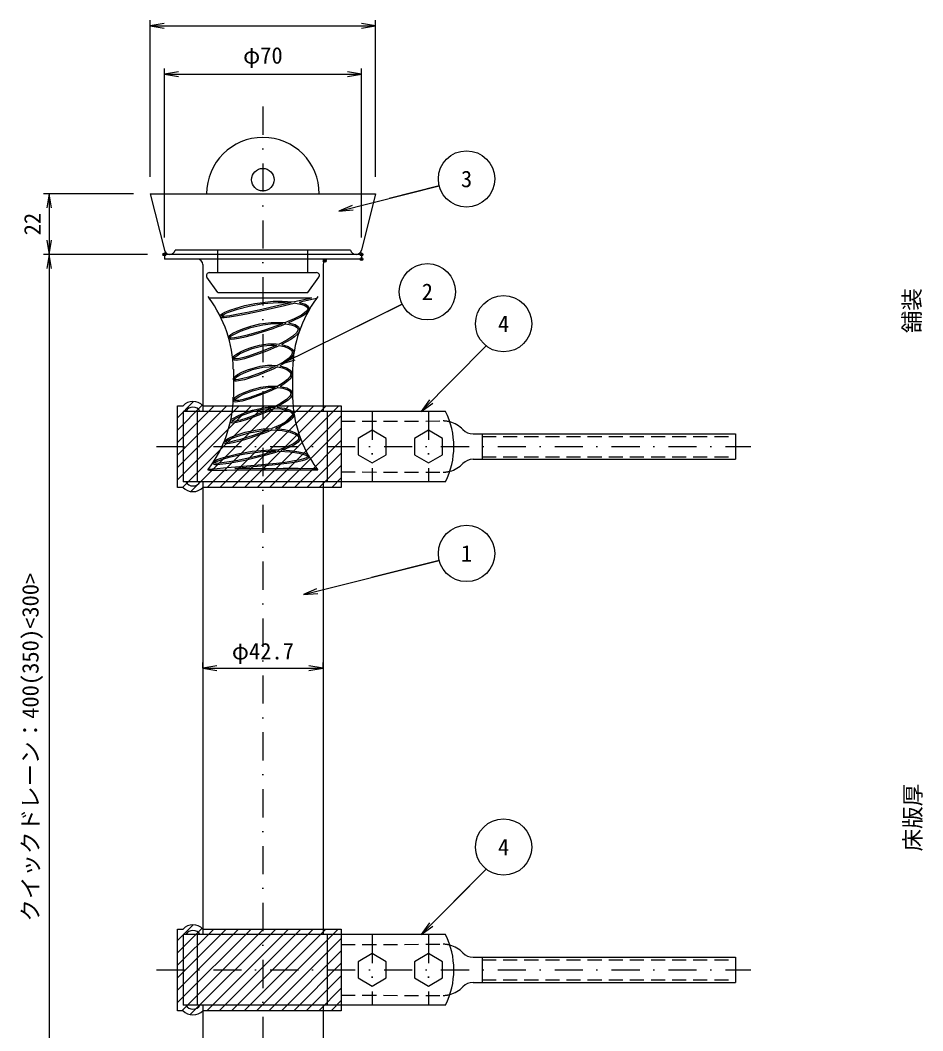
# Model space of a CAD drawing. Units: millimetres on the paper, with parts at other scales. Extents: x 0 to 1483, y 0 to 679.
# Drawn here: x 497.5 to 657.7, y 332 to 511.4 of the extents above; entities that cross this region are included whole.
import ezdxf
from ezdxf.enums import TextEntityAlignment as Align

# ---------------------------------------------------------------- set-up
doc = ezdxf.new("R2010")
doc.units = ezdxf.units.MM
doc.header["$PDMODE"] = 32
doc.header["$PDSIZE"] = 0.5
doc.linetypes.add('USER1', pattern=[3.75, 2.5, -1.25])
doc.linetypes.add('USER2', pattern=[10.01, 5, -2.5, 0.01, -2.5])
for name, color, linetype, lineweight in [('D-BMK', 2, 'USER2', 25), ('D-BYP', 7, 'Continuous', 25), ('D-BYP-Strn', 7, 'USER1', 25), ('D-STR', 1, 'Continuous', 25)]:
    doc.layers.add(name, color=color, linetype=linetype, lineweight=lineweight)
doc.styles.add('ＭＳ ゴシック', font='')
doc.styles.get('ＭＳ ゴシック').set_extended_font_data('MS Gothic')

# ---------------------------------------------------------------- blocks, each defined once
blk = doc.blocks.new('open_arrow')
at = {"color": 0, "linetype": 'Continuous', "lineweight": -2}
blk.add_lwpolyline([(7.5, 1.25), (0, 0), (7.5, -1.25)], dxfattribs=at)

msp = doc.modelspace()

# ---------------------------------------------------------------- linework, layer by layer
at = {"layer": 'D-BMK'}
for p, q in [((540.54, 496.088), (540.54, 171.358)), ((559.94, 441.972), (559.94, 429.472)), ((559.94, 441.91), (559.94, 430.494)), ((569.94, 441.972), (569.94, 429.968)), ((569.94, 441.91), (569.94, 429.472)), ((521.641, 435.722), (627.186, 435.722)), ((559.94, 349.064), (559.94, 336.564)), ((559.94, 349.003), (559.94, 337.587)), ((569.94, 349.064), (569.94, 337.061)), ((569.94, 349.003), (569.94, 336.564)), ((521.641, 342.814), (627.186, 342.814))]:
    msp.add_line(p, q, dxfattribs=at)
at = {"layer": 'D-BYP'}
for p, q in [((520.54, 483.605), (520.54, 511.422)), ((560.54, 483.605), (560.54, 511.422)), ((520.54, 510.422), (560.54, 510.422)), ((523.04, 472.847), (523.04, 502.85)), ((558.04, 472.847), (558.04, 502.85)), ((523.04, 501.85), (558.04, 501.85)), ((517.54, 480.605), (501.606, 480.605)), ((502.606, 480.605), (502.606, 469.847)), ((520.54, 480.605), (523.04, 470.605)), ((520.54, 480.605), (560.54, 480.605)), ((560.54, 480.605), (558.04, 470.605)), ((556.1, 470.605), (524.98, 470.605)), ((532.54, 466.605), (532.54, 470.605)), ((548.54, 466.605), (548.54, 470.605)), ((520.04, 469.847), (501.606, 469.847)), ((520.04, 469.847), (501.606, 469.847)), ((502.606, 469.847), (502.606, 294.847)), ((531.011, 466.605), (532.54, 466.605)), ((532.54, 466.605), (548.54, 466.605)), ((548.54, 466.605), (550.068, 466.605)), ((532.54, 463.105), (530.605, 465.814)), ((548.54, 463.105), (550.475, 465.814)), ((532.54, 463.105), (548.54, 463.105)), ((579.44, 437.972), (579.44, 433.472)), ((529.865, 396.392), (529.865, 397.392)), ((551.215, 396.392), (551.215, 397.392)), ((529.865, 396.392), (551.215, 396.392)), ((579.44, 345.064), (579.44, 340.564))]:
    msp.add_line(p, q, dxfattribs=at)
at = {"layer": 'D-BYP', "color": 6}
for p, q in [((530.79, 462.347), (530.977, 462.097)), ((549.208, 462.097), (530.977, 462.097)), ((549.208, 462.097), (546.174, 461.398)), ((550.29, 462.347), (550.058, 462.037)), ((542.881, 453.947), (543.4, 453.914)), ((542.972, 453.439), (543.429, 453.643)), ((550.102, 431.848), (550.29, 431.597))]:
    msp.add_line(p, q, dxfattribs=at)
at = {"layer": 'D-BYP', "color": 5}
for p, q in [((535.29, 449.472), (535.29, 444.472)), ((545.79, 449.472), (545.79, 444.472))]:
    msp.add_line(p, q, dxfattribs=at)
at = {"layer": 'D-BYP', "color": 4}
for p, q in [((525.365, 440.852), (528.232, 443.719)), ((525.365, 438.642), (529.78, 443.057)), ((525.365, 436.432), (531.905, 442.972)), ((525.365, 434.223), (534.114, 442.972)), ((525.365, 432.013), (536.324, 442.972)), ((526.098, 430.537), (538.534, 442.972)), ((528.308, 430.537), (540.743, 442.972)), ((530.518, 430.537), (542.953, 442.972)), ((532.728, 430.537), (545.163, 442.972)), ((534.937, 430.537), (547.372, 442.972)), ((537.147, 430.537), (549.582, 442.972)), ((539.357, 430.537), (551.792, 442.972)), ((541.566, 430.537), (554.002, 442.972)), ((543.776, 430.537), (554.44, 441.2)), ((545.986, 430.537), (554.44, 438.991)), ((548.195, 430.537), (554.44, 436.781)), ((550.405, 430.537), (554.44, 434.571)), ((552.615, 430.537), (554.44, 432.362)), ((525.365, 429.803), (526.098, 430.537)), ((526.243, 428.472), (528.308, 430.537)), ((527.733, 427.752), (530.518, 430.537)), ((530.663, 428.472), (532.727, 430.537)), ((532.872, 428.472), (534.937, 430.537)), ((535.082, 428.472), (537.147, 430.537)), ((537.292, 428.472), (539.357, 430.537)), ((539.502, 428.472), (541.566, 430.537)), ((541.711, 428.472), (543.776, 430.537)), ((543.921, 428.472), (545.986, 430.537)), ((546.131, 428.472), (548.195, 430.537)), ((548.34, 428.472), (550.405, 430.537)), ((550.55, 428.472), (552.615, 430.537)), ((552.76, 428.472), (554.44, 430.152)), ((554.44, 428.472), (529.865, 428.472)), ((525.365, 348.044), (528.135, 350.814)), ((525.365, 345.834), (529.728, 350.197)), ((525.365, 343.624), (531.805, 350.064)), ((525.365, 341.415), (534.015, 350.064)), ((525.365, 339.205), (536.224, 350.064)), ((525.365, 336.995), (538.434, 350.064)), ((526.144, 335.564), (540.644, 350.064)), ((527.649, 334.86), (542.853, 350.064)), ((530.563, 335.564), (545.063, 350.064)), ((532.773, 335.564), (547.273, 350.064)), ((534.983, 335.564), (549.483, 350.064)), ((537.192, 335.564), (551.692, 350.064)), ((539.402, 335.564), (553.902, 350.064)), ((541.612, 335.564), (554.44, 348.393)), ((543.821, 335.564), (554.44, 346.183)), ((546.031, 335.564), (554.44, 343.973)), ((548.241, 335.564), (554.44, 341.764)), ((550.45, 335.564), (554.44, 339.554)), ((552.66, 335.564), (554.44, 337.344)), ((554.44, 335.564), (529.865, 335.564))]:
    msp.add_line(p, q, dxfattribs=at)
at = {"layer": 'D-BYP'}
for points in [[(554.038, 477.519), (571.841, 482.017), (562.94, 479.768)], [(543.868, 450.41), (565.254, 460.987), (554.561, 455.698)], [(568.661, 441.972), (580.179, 453.605), (574.42, 447.788)], [(547.754, 409.436), (571.841, 415.52), (559.798, 412.478)], [(568.661, 349.064), (580.179, 360.697), (574.42, 354.881)]]:
    msp.add_lwpolyline(points, dxfattribs=at)
at = {"layer": 'D-BYP', "color": 6}
for points in [[(546.299, 461.171), (545.058, 460.887), (544.118, 460.672), (542.754, 460.363), (540.18, 459.792), (537.895, 459.305), (536.053, 458.939), (534.617, 458.69), (533.638, 458.579), (533.273, 458.592), (533.129, 458.64), (533.001, 458.761), (532.971, 458.973), (533.038, 459.109), (533.118, 459.193), (533.392, 459.373), (533.809, 459.579), (534.671, 459.931), (535.804, 460.318), (537.352, 460.752), (539.124, 461.133), (542.384, 461.512), (543.941, 461.539), (544.93, 461.495), (546.174, 461.398)], [(546.299, 461.171), (547.195, 461.019), (547.891, 460.811), (548.343, 460.548), (548.511, 460.23), (548.438, 459.972), (548.214, 459.69), (547.372, 459.072), (546.101, 458.405), (544.522, 457.722)], [(546.96, 461.322), (548.082, 461.001), (548.595, 460.647), (548.759, 460.266), (548.661, 459.859), (548.385, 459.507), (547.924, 459.131), (547.317, 458.75), (545.735, 457.963), (545.082, 457.682)], [(550.058, 462.037), (547.392, 461.422), (546.96, 461.322)], [(544.606, 457.494), (543.809, 457.184), (543.202, 456.954), (542.302, 456.631), (538.705, 455.506), (537.081, 455.085), (536.216, 454.895), (535.51, 454.776), (534.923, 454.737), (534.698, 454.772), (534.529, 454.872), (534.441, 455.07), (534.479, 455.252), (534.56, 455.37), (534.821, 455.594), (535.205, 455.833), (535.975, 456.221), (536.961, 456.629), (538.392, 457.108), (539.987, 457.5), (541.988, 457.752), (543.161, 457.775), (544.522, 457.722)], [(544.044, 457.534), (540.82, 456.401), (539.225, 455.914), (537.751, 455.508), (536.48, 455.205), (535.492, 455.026), (534.87, 454.991), (534.722, 455.035), (534.693, 455.073), (534.696, 455.123), (534.866, 455.315), (535.252, 455.572), (535.828, 455.875), (536.564, 456.203), (538.402, 456.85), (540.54, 457.347), (542.362, 457.544), (544.066, 457.54)], [(545.082, 457.682), (546.247, 457.375), (546.849, 456.981), (547.051, 456.559), (546.962, 456.096), (546.666, 455.677), (546.153, 455.218), (545.477, 454.751), (543.815, 453.838)], [(544.606, 457.494), (545.471, 457.353), (546.154, 457.142), (546.612, 456.865), (546.803, 456.525), (546.579, 455.96), (545.864, 455.314), (544.768, 454.621), (543.4, 453.914)], [(542.972, 453.439), (541.336, 452.737), (539.691, 452.109), (538.159, 451.592), (537.26, 451.326), (536.498, 451.137), (535.778, 451.025), (535.502, 451.035), (535.306, 451.113), (535.18, 451.291), (535.189, 451.496), (535.263, 451.633), (535.501, 451.874), (535.855, 452.131), (536.558, 452.537), (537.454, 452.957), (538.624, 453.393), (539.917, 453.738), (541.421, 453.944), (542.881, 453.947)], [(543.429, 453.643), (544.331, 453.473), (545.058, 453.219), (545.561, 452.893), (545.787, 452.504), (545.638, 451.957), (545.077, 451.357), (544.188, 450.729), (543.058, 450.097)], [(543.815, 453.838), (545.016, 453.511), (545.764, 453.043), (546.028, 452.574), (545.964, 452.041), (545.643, 451.554), (545.097, 451.051), (544.376, 450.551), (543.521, 450.057)], [(543.134, 449.864), (542.474, 449.542), (541.965, 449.302), (541.197, 448.965), (539.623, 448.35), (538.144, 447.85), (537.277, 447.598), (536.542, 447.424), (535.868, 447.331), (535.6, 447.349), (535.411, 447.437), (535.297, 447.627), (535.316, 447.825), (535.393, 447.959), (535.655, 448.217), (536.047, 448.493), (536.821, 448.924), (537.799, 449.359), (540.061, 450.021), (541.33, 450.16), (542.112, 450.158), (543.064, 450.099)], [(542.701, 449.909), (540.292, 448.867), (537.972, 448.058), (536.997, 447.784), (536.226, 447.62), (535.72, 447.584), (535.586, 447.619), (535.552, 447.65), (535.54, 447.692), (535.653, 447.88), (535.969, 448.14), (536.458, 448.448), (537.093, 448.779), (538.692, 449.413), (540.54, 449.847), (542.705, 449.91)], [(543.134, 449.864), (544.043, 449.686), (544.779, 449.42), (545.289, 449.08), (545.521, 448.68), (545.403, 448.17), (544.925, 447.619), (544.158, 447.046), (543.169, 446.469)], [(543.521, 450.057), (544.724, 449.719), (545.494, 449.229), (545.763, 448.745), (545.696, 448.199), (545.365, 447.703), (544.803, 447.194), (544.066, 446.693), (543.594, 446.416)], [(543.2, 446.208), (542.087, 445.662), (541.264, 445.298), (538.221, 444.181), (536.842, 443.795), (536.008, 443.638), (535.649, 443.629), (535.455, 443.682), (535.311, 443.818), (535.278, 444.035), (535.341, 444.183), (535.523, 444.384), (535.786, 444.584), (536.287, 444.889), (536.932, 445.215), (538.429, 445.816), (540.166, 446.284), (541.501, 446.455), (543.169, 446.469)], [(543.2, 446.208), (544.064, 446.084), (544.768, 445.882), (545.267, 445.611), (545.515, 445.279), (545.383, 444.719), (544.757, 444.086), (543.745, 443.41), (542.459, 442.725)], [(543.594, 446.416), (544.783, 446.144), (545.496, 445.744), (545.761, 445.329), (545.728, 444.844), (545.46, 444.404), (545.003, 443.962), (544.396, 443.52), (543.002, 442.718)], [(542.515, 442.483), (541.83, 442.16), (541.284, 441.911), (540.424, 441.543), (538.846, 440.934), (537.393, 440.435), (536.54, 440.177), (535.839, 439.998), (535.263, 439.905), (535.077, 439.909), (534.919, 439.963), (534.796, 440.106), (534.785, 440.297), (534.84, 440.414), (534.987, 440.569), (535.189, 440.719), (536.069, 441.206), (537.255, 441.714), (538.686, 442.192), (540.967, 442.655), (541.499, 442.699), (541.899, 442.714), (542.459, 442.725)], [(542.515, 442.483), (543.71, 442.404), (544.706, 442.207), (545.423, 441.912), (545.781, 441.536), (545.79, 441.257), (545.633, 440.955), (544.886, 440.302), (543.678, 439.61), (542.149, 438.912)], [(543.002, 442.718), (544.367, 442.548), (545.429, 442.196), (545.935, 441.778), (546.056, 441.335), (545.902, 440.905), (545.57, 440.52), (544.978, 440.063), (544.208, 439.604), (542.768, 438.906)], [(542.184, 438.672), (541.426, 438.361), (540.829, 438.125), (539.903, 437.783), (538.215, 437.22), (536.653, 436.753), (535.244, 436.391), (534.622, 436.265), (534.213, 436.209), (533.976, 436.207), (533.821, 436.246), (533.694, 436.351), (533.647, 436.551), (533.697, 436.686), (533.762, 436.765), (533.965, 436.923), (534.252, 437.088), (534.836, 437.364), (535.591, 437.666), (537.416, 438.252), (539.546, 438.718), (540.603, 438.846), (541.285, 438.886), (542.149, 438.912)], [(542.184, 438.672), (543.939, 438.547), (545.385, 438.26), (546.404, 437.851), (546.717, 437.614), (546.88, 437.362), (546.882, 437.098), (546.731, 436.826), (546.026, 436.266), (544.871, 435.697), (543.374, 435.135)], [(542.768, 438.906), (544.382, 438.74), (545.453, 438.505), (546.306, 438.189), (546.916, 437.768), (547.139, 437.352), (547.071, 436.895), (546.778, 436.509), (546.319, 436.153), (545.716, 435.811), (544.141, 435.141), (544.11, 435.13)], [(543.455, 434.907), (545.399, 434.773), (546.951, 434.549), (547.998, 434.269), (548.297, 434.118), (548.428, 433.967), (548.43, 433.909), (548.407, 433.852), (548.285, 433.739), (547.764, 433.519), (546.918, 433.308), (545.801, 433.106), (544.466, 432.914), (542.968, 432.732), (539.695, 432.401), (536.411, 432.118), (534.9, 431.996), (533.546, 431.887), (532.405, 431.792), (531.529, 431.712), (530.973, 431.647), (530.79, 431.597), (531.056, 431.561), (531.754, 431.541), (532.805, 431.535), (534.128, 431.539), (540.54, 431.597), (543.426, 431.614), (545.927, 431.617), (550.29, 431.597)], [(543.455, 434.907), (542.6, 434.631), (541.933, 434.425), (540.904, 434.132), (537.078, 433.219), (535.721, 432.949), (534.498, 432.735), (533.409, 432.577), (532.443, 432.491), (532.063, 432.504), (531.906, 432.544), (531.775, 432.64), (531.722, 432.743), (531.71, 432.86), (531.776, 433.018), (531.86, 433.103), (532.095, 433.25), (532.425, 433.401), (533.102, 433.65), (533.98, 433.922), (536.113, 434.45), (538.635, 434.895), (541.809, 435.16), (542.332, 435.164), (542.756, 435.155), (543.374, 435.135)], [(544.11, 435.13), (545.807, 434.984), (546.936, 434.811), (547.813, 434.599), (548.299, 434.408), (548.565, 434.215), (548.677, 433.996), (548.63, 433.737), (548.48, 433.571), (548.088, 433.367), (547.533, 433.194), (546.526, 432.976), (545.264, 432.772), (543.801, 432.578), (542.193, 432.396), (535.579, 431.799)], [(535.579, 431.799), (537.389, 431.817), (540.999, 431.851), (544.113, 431.866), (546.793, 431.865), (549.215, 431.854), (550.102, 431.848)]]:
    msp.add_lwpolyline(points, dxfattribs=at)
for points in [[(545.542, 461.246), (542.857, 460.637), (540.343, 460.079), (538.083, 459.596), (536.158, 459.21), (534.652, 458.947), (534.081, 458.868), (533.645, 458.829), (533.355, 458.832), (533.221, 458.88), (533.213, 458.9), (533.216, 458.922), (533.253, 458.977), (533.461, 459.125), (533.862, 459.328), (534.437, 459.573), (536.042, 460.13), (538.125, 460.677), (540.54, 461.097), (543.249, 461.3), (544.487, 461.304)], [(542.933, 453.693), (540.433, 452.641), (537.971, 451.79), (536.931, 451.494), (536.112, 451.316), (535.585, 451.276), (535.453, 451.315), (535.424, 451.35), (535.421, 451.397), (535.557, 451.59), (535.89, 451.853), (536.393, 452.164), (537.04, 452.497), (538.66, 453.142), (540.54, 453.597), (541.971, 453.726), (542.541, 453.725)], [(542.716, 446.236), (540.348, 445.197), (538.017, 444.38), (537.026, 444.098), (536.237, 443.924), (535.715, 443.875), (535.573, 443.902), (535.536, 443.93), (535.522, 443.967), (535.63, 444.142), (535.944, 444.388), (536.435, 444.684), (537.074, 445.006), (538.683, 445.636), (540.54, 446.097), (541.855, 446.24), (542.371, 446.254)], [(541.949, 442.481), (539.786, 441.539), (537.536, 440.734), (536.554, 440.436), (535.761, 440.235), (535.228, 440.153), (535.025, 440.211), (535.138, 440.37), (535.483, 440.61), (536.025, 440.905), (536.731, 441.232), (538.505, 441.878), (540.54, 442.347), (541.473, 442.456), (541.797, 442.478)], [(541.532, 438.659), (539.008, 437.735), (536.561, 436.984), (535.522, 436.712), (534.691, 436.531), (534.128, 436.454), (533.897, 436.499), (534.014, 436.653), (534.421, 436.894), (535.074, 437.193), (535.931, 437.524), (538.085, 438.167), (540.54, 438.597), (541.289, 438.655), (541.505, 438.665)], [(542.754, 434.932), (541.238, 434.464), (539.545, 434.018), (536.077, 433.261), (534.527, 432.988), (533.251, 432.807), (532.36, 432.739), (532.094, 432.752), (531.967, 432.799), (532.089, 432.96), (532.595, 433.2), (533.428, 433.494), (534.534, 433.815), (535.854, 434.138), (537.333, 434.435), (540.54, 434.847), (541.937, 434.918), (542.453, 434.93)]]:
    msp.add_lwpolyline(points, close=True, dxfattribs=at)
at = {"layer": 'D-BYP', "color": 4}
for points in [[(526.365, 428.472), (525.365, 428.472), (525.365, 442.972), (526.365, 442.972)], [(529.865, 442.972), (554.44, 442.972), (554.44, 428.472)], [(526.365, 335.564), (525.365, 335.564), (525.365, 350.064), (526.365, 350.064)], [(529.865, 350.064), (554.44, 350.064), (554.44, 335.564)]]:
    msp.add_lwpolyline(points, dxfattribs=at)
at = {"layer": 'D-BYP'}
for centre, radius in [((576.689, 483.241), 5), ((540.54, 483.105), 2), ((569.735, 463.204), 5), ((583.273, 457.532), 5), ((576.689, 416.745), 5), ((583.273, 364.625), 5)]:
    msp.add_circle(centre, radius, dxfattribs=at)
for centre, radius, start, end in [((540.54, 480.605), 10, 0, 180), ((524.01, 470.847), 1, 194.03624, 345.96376), ((557.07, 470.847), 1, 194.03624, 345.96376), ((531.011, 466.105), 0.5, 90, 215.53768), ((550.068, 466.105), 0.5, 324.46232, 90)]:
    msp.add_arc(centre, radius, start, end, dxfattribs=at)
at = {"layer": 'D-BYP', "color": 5}
for centre, radius, start, end in [((513.193, 448.973), 22.102, 1.29427, 36.42657), ((567.887, 448.973), 22.102, 143.7667, 178.70573), ((513.198, 444.97), 22.097, 322.75948, 358.70768), ((567.887, 444.971), 22.102, 181.29427, 216.4228)]:
    msp.add_arc(centre, radius, start, end, dxfattribs=at)
at = {"layer": 'D-BYP', "color": 4}
for centre, start, end in [((528.115, 441.305), 43.60282, 136.39718), ((528.115, 430.139), 223.60282, 316.39718), ((528.115, 348.398), 43.60282, 136.39718), ((528.115, 337.231), 223.60282, 316.39718)]:
    msp.add_arc(centre, 2.417, start, end, dxfattribs=at)
at = {"layer": 'D-BYP-Strn'}
for p, q in [((554.44, 440.222), (572.565, 440.269)), ((554.44, 440.222), (554.44, 431.222)), ((579.44, 437.522), (624.44, 437.522)), ((579.44, 433.922), (624.44, 433.922)), ((554.44, 431.222), (572.565, 431.175)), ((554.44, 347.314), (572.565, 347.361)), ((554.44, 347.314), (554.44, 338.314)), ((579.44, 344.614), (624.44, 344.614)), ((579.44, 341.014), (624.44, 341.014)), ((554.44, 338.314), (572.565, 338.268))]:
    msp.add_line(p, q, dxfattribs=at)
for centre, start, end in [((572.44, 435.27), 75.1117, 88.5679), ((572.44, 436.173), 271.4321, 284.8883), ((572.44, 342.363), 75.1117, 88.5679), ((572.44, 343.266), 271.4321, 284.8883)]:
    msp.add_arc(centre, 5, start, end, dxfattribs=at)
at = {"layer": 'D-STR'}
for p, q in [((523.04, 469.847), (523.04, 469.022)), ((558.04, 469.847), (523.04, 469.847)), ((558.04, 469.022), (523.04, 469.022)), ((558.04, 469.847), (558.04, 469.022)), ((529.865, 468.022), (529.865, 441.972)), ((551.215, 468.022), (551.215, 441.972)), ((572.94, 441.972), (526.365, 441.972)), ((526.365, 441.972), (526.365, 429.472)), ((528.865, 441.972), (528.865, 429.472)), ((551.94, 441.972), (551.94, 429.472)), ((577.843, 437.972), (624.44, 437.972)), ((624.44, 437.972), (624.44, 433.472)), ((577.843, 433.472), (624.44, 433.472)), ((572.94, 429.472), (526.365, 429.472)), ((529.865, 429.472), (529.865, 349.064)), ((551.215, 429.472), (551.215, 349.064)), ((572.94, 349.064), (526.365, 349.064)), ((526.365, 349.064), (526.365, 336.564)), ((528.865, 349.064), (528.865, 336.564)), ((551.94, 349.064), (551.94, 336.564)), ((577.843, 345.064), (624.44, 345.064)), ((624.44, 345.064), (624.44, 340.564)), ((577.843, 340.564), (624.44, 340.564)), ((572.94, 336.564), (526.365, 336.564)), ((529.865, 336.564), (529.865, 317.347)), ((551.215, 336.564), (551.215, 317.347))]:
    msp.add_line(p, q, dxfattribs=at)
for points in [[(559.94, 432.835), (562.44, 434.279), (562.44, 437.165), (559.94, 438.609), (557.44, 437.165), (557.44, 434.279)], [(569.94, 432.835), (572.44, 434.279), (572.44, 437.165), (569.94, 438.609), (567.44, 437.165), (567.44, 434.279)], [(559.94, 339.928), (562.44, 341.371), (562.44, 344.258), (559.94, 345.701), (557.44, 344.258), (557.44, 341.371)], [(569.94, 339.928), (572.44, 341.371), (572.44, 344.258), (569.94, 345.701), (567.44, 344.258), (567.44, 341.371)]]:
    msp.add_lwpolyline(points, close=True, dxfattribs=at)
for centre, radius, start, end in [((528.865, 468.022), 1, 0, 90), ((552.215, 468.022), 1, 90, 180), ((528.115, 441.305), 1.417, 28.07249, 151.92751), ((560.669, 435.722), 13.771, 333.00853, 26.99147), ((572.44, 435.27), 5, 43.91112, 75.1117), ((577.843, 440.472), 2.5, 223.91112, 270), ((572.44, 436.173), 5, 284.8883, 316.08888), ((577.843, 430.972), 2.5, 90, 136.08888), ((528.115, 430.139), 1.417, 208.07249, 331.92751), ((528.115, 348.398), 1.417, 28.07249, 151.92751), ((560.669, 342.814), 13.771, 333.00853, 26.99147), ((572.44, 342.363), 5, 43.91112, 75.1117), ((577.843, 347.564), 2.5, 223.91112, 270), ((572.44, 343.266), 5, 284.8883, 316.08888), ((577.843, 338.064), 2.5, 90, 136.08888), ((528.115, 337.231), 1.417, 208.07249, 331.92751)]:
    msp.add_arc(centre, radius, start, end, dxfattribs=at)
for p in [(523.04, 469.847), (551.507, 468.728), (558.04, 469.847), (558.04, 469.847), (558.04, 469.847), (558.04, 469.847), (558.04, 469.022), (558.04, 469.022)]:
    msp.add_point(p, dxfattribs=at)

# ---------------------------------------------------------------- block references
at = {"layer": 'D-BYP', "xscale": 0.333, "yscale": 0.333}
for p in [(520.54, 510.422), (523.04, 501.85), (529.865, 396.392)]:
    msp.add_blockref('open_arrow', p, dxfattribs=at)
for p, rotation in [((560.54, 510.422), 180), ((558.04, 501.85), 180), ((502.606, 480.605), 270), ((554.038, 477.519), 14.2), ((502.606, 469.847), 90), ((502.606, 469.847), 270), ((543.868, 450.41), 26.3), ((568.661, 441.972), 45.3), ((547.754, 409.436), 14.2), ((551.215, 396.392), 180), ((568.661, 349.064), 45.3)]:
    msp.add_blockref('open_arrow', p, dxfattribs=dict(at, rotation=rotation))

# ---------------------------------------------------------------- texts
at = {"layer": 'D-BYP', "style": 'ＭＳ ゴシック'}
for s, p in [('φ70', (540.54, 505.175)), ('3', (576.689, 483.241)), ('2', (569.735, 463.204)), ('4', (583.273, 457.532)), ('1', (576.689, 416.745)), ('φ42.7', (540.54, 399.392)), ('4', (583.273, 364.625))]:
    msp.add_text(s, height=2.933, dxfattribs=at).set_placement(p, align=Align.MIDDLE_CENTER)
for s, p in [('22', (499.606, 475.226)), ('舗装', (655.748, 459.847)), ('クイックドレーン：400(350)<300>', (499.251, 382.347)), ('床版厚', (655.901, 369.847))]:
    msp.add_text(s, height=2.933, rotation=90, dxfattribs=at).set_placement(p, align=Align.MIDDLE_CENTER)

doc.saveas('drawing.dxf')
